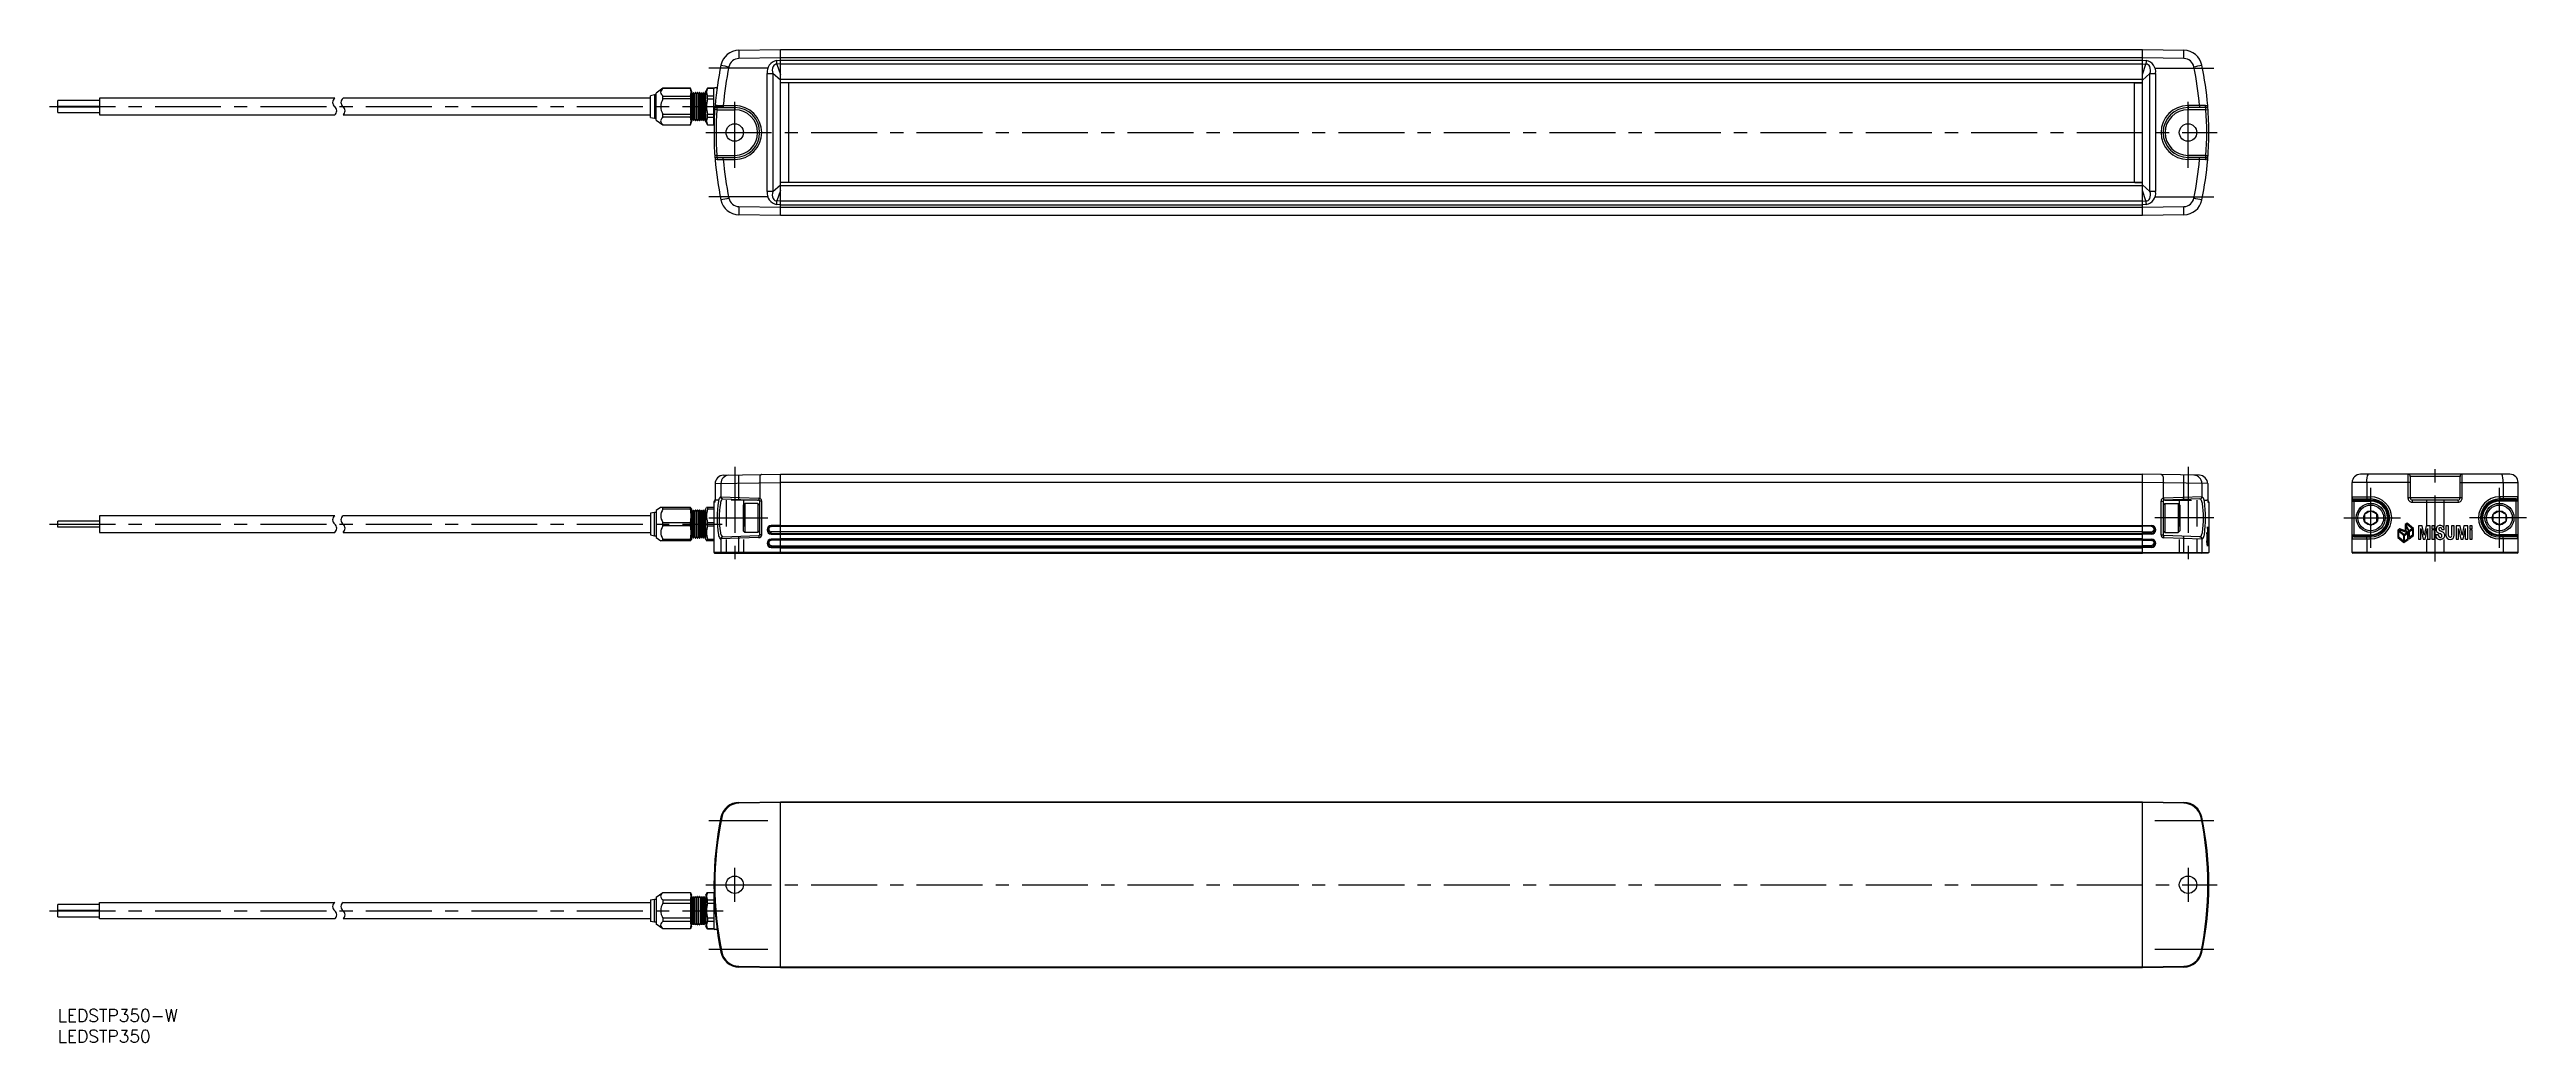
# Model space of a CAD drawing. Extents: x -2 to 595, y -8 to 231.
import ezdxf

# ---------------------------------------------------------------- set-up
doc = ezdxf.new("R2010")
doc.units = 0
doc.header["$LTSCALE"] = 0.5
doc.linetypes.add('CENTER', pattern=[50.8, 31.75, -6.35, 6.35, -6.35])
doc.linetypes.add('DASHED', pattern=[19.05, 12.7, -6.35])
for name, color, linetype in [('MSM_CENTER', 1, 'CENTER'), ('MSM_CONTINUOUS', 7, 'CONTINUOUS'), ('MSM_DASHED', 4, 'DASHED'), ('MSM_NARROW', 5, 'CONTINUOUS'), ('MSM_PART_NUMBER', 7, 'CONTINUOUS')]:
    doc.layers.add(name, color=color, linetype=linetype)
doc.styles.get("Standard").update_dxf_attribs({"font": 'txt.shx', "height": 3, "bigfont": 'bigfont.shx'})

# ---------------------------------------------------------------- blocks, each defined once
blk = doc.blocks.new('*U32')
at = {"layer": 'MSM_PART_NUMBER'}
blk.add_text('LEDSTP350-W', height=3, dxfattribs=at).set_placement((0, -3))
blk = doc.blocks.new('*U33')
at = {"layer": 'MSM_PART_NUMBER'}
blk.add_text('LEDSTP350', height=3, dxfattribs=at).set_placement((0, -8))

msp = doc.modelspace()

# ---------------------------------------------------------------- linework, layer by layer
at = {"layer": 'MSM_CENTER', "color": 1, "linetype": 'CENTER'}
for p, q in [((171.03, 226.7), (156.78, 226.7)), ((505.02, 226.7), (519.26, 226.7)), ((-2, 217.45), (160.27, 217.45)), ((163.02, 202.7), (163.02, 219.7)), ((513.02, 202.7), (513.02, 219.7)), ((156.02, 211.2), (520.03, 211.2)), ((171.03, 195.7), (156.78, 195.7)), ((505.02, 195.7), (519.26, 195.7)), ((163.02, 130.67), (163.02, 107.87)), ((513.02, 130.67), (513.02, 107.87)), ((557.02, 111.13), (557.02, 125.63)), ((572.52, 107.87), (572.52, 130.87)), ((588.02, 111.13), (588.02, 125.63)), ((-2, 116.87), (160.02, 116.87)), ((156.78, 118.37), (171.02, 118.37)), ((519.26, 118.37), (505.02, 118.37)), ((550.52, 118.37), (564.22, 118.37)), ((594.52, 118.37), (580.83, 118.37)), ((594.52, 118.37), (580.83, 118.37)), ((156.78, 45.5), (171.02, 45.5)), ((505.02, 45.5), (519.26, 45.5)), ((156.02, 30), (520.02, 30)), ((163.02, 25.9), (163.02, 34.1)), ((513.02, 34.1), (513.02, 25.9)), ((-2, 23.75), (160.27, 23.75)), ((156.78, 14.5), (171.02, 14.5)), ((505.02, 14.5), (519.26, 14.5))]:
    msp.add_line(p, q, dxfattribs=at)
at = {"layer": 'MSM_CONTINUOUS', "linetype": 'CONTINUOUS'}
for p, q in [((164.02, 231.02), (174.03, 231.2)), ((174.03, 229.2), (164.02, 229.02)), ((173.1, 228.54), (174.03, 228.64)), ((174.03, 227.77), (173.19, 227.68)), ((173.19, 227.68), (174.03, 225.15)), ((174.03, 231.2), (502.02, 231.2)), ((502.02, 229.2), (174.03, 229.2)), ((174.03, 228.64), (502.02, 228.64)), ((174.03, 227.77), (502.02, 227.77)), ((502.02, 231.2), (512.03, 231.02)), ((512.03, 229.02), (502.02, 229.2)), ((502.02, 228.64), (502.94, 228.54)), ((502.02, 227.77), (502.86, 227.68)), ((502.02, 225.15), (502.86, 227.68)), ((145.74, 221.85), (144.12, 220.7)), ((152.35, 221.85), (145.74, 221.85)), ((145.74, 221.83), (145.74, 221.85)), ((152.35, 221.83), (145.74, 221.83)), ((152.35, 221.83), (152.35, 221.85)), ((152.62, 221.15), (152.35, 221.85)), ((152.62, 221.15), (152.62, 213.75)), ((152.77, 220.54), (152.62, 220.81)), ((153.05, 220.81), (152.9, 220.54)), ((153.27, 220.54), (153.12, 220.81)), ((153.55, 220.81), (153.4, 220.54)), ((153.77, 220.54), (153.62, 220.81)), ((154.05, 220.81), (153.9, 220.54)), ((154.27, 220.54), (154.12, 220.81)), ((154.55, 220.81), (154.4, 220.54)), ((154.77, 220.54), (154.62, 220.81)), ((155.05, 220.81), (154.9, 220.54)), ((155.27, 220.54), (155.12, 220.81)), ((155.55, 220.81), (155.4, 220.54)), ((155.77, 220.54), (155.62, 220.81)), ((156.48, 221.85), (156.02, 221.15)), ((156.02, 213.75), (156.02, 221.15)), ((158.02, 221.85), (156.48, 221.85)), ((158.58, 221.95), (158.22, 221.95)), ((170.84, 196.99), (170.84, 225.4)), ((170.84, 225.4), (172.19, 225.4)), ((172.19, 225.4), (172.19, 196.99)), ((174.03, 223.81), (172.19, 225.4)), ((502.02, 224), (174.03, 224)), ((174.03, 223.22), (502.02, 223.22)), ((175.82, 223.2), (174.13, 223.2)), ((174.53, 223.2), (174.53, 223.22)), ((176.02, 199.4), (176.02, 223)), ((500.02, 223), (500.02, 199.4)), ((500.22, 223.2), (501.92, 223.2)), ((501.52, 223.22), (501.52, 223.2)), ((503.85, 225.41), (502.02, 223.81)), ((503.85, 196.99), (503.85, 225.41)), ((503.85, 225.41), (505.21, 225.4)), ((505.21, 225.4), (505.21, 196.99)), ((0, 217.5), (0, 218.9)), ((0, 217.4), (10, 217.4)), ((0, 216), (0, 217.4)), ((0, 216), (10, 216)), ((10, 219.45), (10, 215.45)), ((66.68, 219.45), (10, 219.45)), ((10, 215.45), (66.68, 215.45)), ((142.72, 219.45), (68.68, 219.45)), ((68.68, 215.45), (142.72, 215.45)), ((143.72, 220.25), (142.72, 220.05)), ((142.72, 214.85), (142.72, 220.05)), ((142.72, 214.85), (143.72, 214.65)), ((143.72, 220.25), (143.72, 214.65)), ((144.12, 220.25), (143.72, 220.25)), ((144.12, 214.2), (144.12, 220.7)), ((145.74, 220), (152.35, 220)), ((145.74, 219.28), (145.74, 220)), ((152.35, 219.28), (145.74, 219.28)), ((145.74, 215.61), (152.35, 215.62)), ((145.74, 214.9), (145.74, 215.61)), ((152.35, 214.9), (145.74, 214.9)), ((152.77, 220.54), (152.77, 214.35)), ((152.9, 220.54), (152.77, 220.54)), ((152.9, 220.54), (152.9, 214.35)), ((153.27, 220.54), (153.27, 214.35)), ((153.4, 220.54), (153.27, 220.54)), ((153.4, 220.54), (153.4, 214.35)), ((153.77, 220.54), (153.77, 214.35)), ((153.9, 220.54), (153.77, 220.54)), ((153.9, 220.54), (153.9, 214.35)), ((154.27, 220.54), (154.27, 214.35)), ((154.4, 220.54), (154.27, 220.54)), ((154.4, 220.54), (154.4, 214.35)), ((154.77, 214.35), (154.77, 220.54)), ((154.9, 220.54), (154.77, 220.54)), ((154.9, 214.35), (154.9, 220.54)), ((155.27, 214.35), (155.27, 220.54)), ((155.4, 220.54), (155.27, 220.54)), ((155.4, 214.35), (155.4, 220.54)), ((155.77, 214.35), (155.77, 220.54)), ((155.92, 220.54), (155.77, 220.54)), ((155.92, 214.35), (155.92, 220.54)), ((143.72, 214.65), (144.12, 214.65)), ((144.12, 214.2), (145.74, 213.05)), ((145.74, 213.07), (152.35, 213.07)), ((145.74, 213.05), (145.74, 213.07)), ((145.74, 213.05), (152.35, 213.05)), ((152.35, 213.05), (152.62, 213.75)), ((152.35, 213.05), (152.35, 213.07)), ((152.62, 214.09), (152.77, 214.35)), ((152.77, 214.35), (152.9, 214.35)), ((152.9, 214.35), (153.05, 214.08)), ((153.12, 214.08), (153.27, 214.35)), ((153.27, 214.35), (153.4, 214.35)), ((153.4, 214.35), (153.55, 214.08)), ((153.62, 214.08), (153.77, 214.35)), ((153.77, 214.35), (153.9, 214.35)), ((153.9, 214.35), (154.05, 214.08)), ((154.12, 214.08), (154.27, 214.35)), ((154.27, 214.35), (154.4, 214.35)), ((154.4, 214.35), (154.55, 214.08)), ((154.62, 214.08), (154.77, 214.35)), ((154.77, 214.35), (154.9, 214.35)), ((154.9, 214.35), (155.05, 214.08)), ((155.12, 214.08), (155.27, 214.35)), ((155.27, 214.35), (155.4, 214.35)), ((155.4, 214.35), (155.55, 214.08)), ((155.62, 214.08), (155.77, 214.35)), ((155.77, 214.35), (155.92, 214.35)), ((156.02, 213.75), (156.48, 213.05)), ((156.48, 213.07), (158.02, 213.07)), ((156.48, 213.05), (158.02, 213.05)), ((172.19, 196.99), (170.84, 196.99)), ((172.19, 196.99), (174.03, 198.59)), ((174.03, 197.24), (173.19, 194.71)), ((502.02, 199.18), (174.03, 199.18)), ((502.02, 198.4), (174.03, 198.4)), ((175.82, 199.2), (174.13, 199.2)), ((174.53, 199.18), (174.53, 199.2)), ((500.22, 199.2), (501.92, 199.2)), ((501.52, 199.2), (501.52, 199.18)), ((502.02, 198.59), (503.85, 196.99)), ((502.86, 194.71), (502.02, 197.24)), ((505.21, 196.99), (503.85, 196.99)), ((164.02, 193.37), (174.03, 193.2)), ((174.03, 191.2), (164.02, 191.37)), ((174.03, 193.76), (173.1, 193.85)), ((174.03, 194.63), (173.19, 194.71)), ((174.03, 193.2), (502.02, 193.2)), ((502.02, 191.2), (174.03, 191.2)), ((502.02, 194.63), (502.86, 194.71)), ((502.94, 193.85), (502.02, 193.76)), ((502.02, 193.2), (512.03, 193.37)), ((512.03, 191.37), (502.02, 191.2)), ((158.3, 126.64), (158.3, 122.8)), ((159.69, 126.66), (159.69, 123.43)), ((164.02, 122.79), (164.02, 128.69)), ((512.03, 122.79), (512.03, 128.69)), ((516.36, 126.66), (516.36, 123.43)), ((517.75, 126.64), (517.75, 122.8)), ((566.52, 126.87), (552.52, 126.87)), ((552.52, 110.07), (552.52, 126.87)), ((590.52, 128.87), (554.52, 128.87)), ((556.1, 126.87), (556.12, 127.48)), ((556.1, 126.87), (556.1, 123.43)), ((556.12, 127.48), (556.18, 128.04)), ((556.18, 128.04), (556.27, 128.48)), ((556.27, 128.48), (556.38, 128.77)), ((556.38, 128.77), (556.51, 128.87)), ((565.98, 128.87), (565.98, 123.17)), ((578.52, 128.37), (566.52, 128.37)), ((566.52, 128.37), (566.52, 123.17)), ((578.52, 123.17), (578.52, 128.37)), ((578.52, 126.87), (592.52, 126.87)), ((579.06, 123.17), (579.06, 128.87)), ((588.66, 128.77), (588.54, 128.87)), ((588.78, 128.48), (588.66, 128.77)), ((588.87, 128.04), (588.78, 128.48)), ((588.93, 127.48), (588.87, 128.04)), ((588.95, 126.87), (588.93, 127.48)), ((588.95, 126.87), (588.95, 123.43)), ((592.52, 110.07), (592.52, 126.87)), ((143.72, 119.67), (142.72, 119.47)), ((142.72, 119.47), (142.72, 114.27)), ((144.12, 119.67), (143.72, 119.67)), ((143.72, 114.07), (143.72, 119.67)), ((145.17, 120.87), (144.12, 120.12)), ((144.12, 120.12), (144.12, 113.62)), ((145.74, 120.45), (145.74, 120.87)), ((152.35, 120.45), (145.74, 120.45)), ((152.35, 120.45), (152.35, 120.87)), ((152.62, 120.57), (152.62, 113.17)), ((152.77, 119.96), (152.62, 120.22)), ((152.77, 119.96), (152.77, 113.77)), ((152.9, 119.96), (152.77, 119.96)), ((153.05, 120.23), (152.9, 119.96)), ((152.9, 119.96), (152.9, 113.77)), ((153.27, 119.96), (153.12, 120.23)), ((153.27, 119.96), (153.27, 113.77)), ((153.4, 119.96), (153.27, 119.96)), ((153.55, 120.23), (153.4, 119.96)), ((153.4, 119.96), (153.4, 113.77)), ((153.77, 119.96), (153.62, 120.23)), ((153.77, 119.96), (153.77, 113.77)), ((153.9, 119.96), (153.77, 119.96)), ((154.05, 120.23), (153.9, 119.96)), ((153.9, 119.96), (153.9, 113.77)), ((154.27, 119.96), (154.12, 120.23)), ((154.27, 119.96), (154.27, 113.77)), ((154.4, 119.96), (154.27, 119.96)), ((154.55, 120.23), (154.4, 119.96)), ((154.4, 119.96), (154.4, 113.77)), ((154.77, 119.96), (154.62, 120.23)), ((154.77, 113.77), (154.77, 119.96)), ((154.9, 119.96), (154.77, 119.96)), ((155.05, 120.23), (154.9, 119.96)), ((154.9, 113.77), (154.9, 119.96)), ((155.27, 119.96), (155.12, 120.23)), ((155.27, 113.77), (155.27, 119.96)), ((155.4, 119.96), (155.27, 119.96)), ((155.55, 120.23), (155.4, 119.96)), ((155.4, 113.77), (155.4, 119.96)), ((155.77, 119.96), (155.62, 120.23)), ((155.77, 113.77), (155.77, 119.96)), ((155.92, 119.96), (155.77, 119.96)), ((155.92, 113.77), (155.92, 119.96)), ((156.02, 113.17), (156.02, 120.57)), ((158.02, 120.87), (156.22, 120.87)), ((156.48, 120.87), (156.48, 120.45)), ((158.02, 120.45), (156.48, 120.45)), ((158.26, 122.17), (158.02, 122.17)), ((159.69, 123.43), (159.66, 123.43)), ((160.16, 122.93), (160.13, 122.93)), ((165.02, 121.47), (165.42, 121.87)), ((165.02, 121.47), (165.02, 115.27)), ((165.42, 121.87), (165.42, 114.87)), ((168.62, 121.87), (165.42, 121.87)), ((168.62, 121.87), (168.62, 114.87)), ((169.02, 121.47), (168.62, 121.87)), ((169.02, 122.42), (169.02, 114.31)), ((169.52, 122.42), (169.02, 122.42)), ((169.52, 114.31), (169.52, 122.42)), ((506.53, 114.31), (506.53, 122.42)), ((506.53, 122.42), (507.02, 122.42)), ((507.02, 122.42), (507.02, 114.31)), ((507.02, 121.47), (507.42, 121.87)), ((507.42, 121.87), (507.42, 114.87)), ((507.42, 121.87), (510.62, 121.87)), ((511.02, 121.47), (510.62, 121.87)), ((510.62, 121.87), (510.62, 114.87)), ((511.02, 121.47), (511.02, 115.27)), ((515.88, 122.93), (515.91, 122.93)), ((516.36, 123.43), (516.38, 123.43)), ((517.79, 122.17), (518.02, 122.17)), ((553.02, 113.81), (553.02, 122.93)), ((557.02, 120.1), (555.52, 119.23)), ((556.1, 123.43), (556.11, 123.18)), ((556.11, 123.18), (556.15, 122.99)), ((556.15, 122.99), (556.2, 122.93)), ((556.93, 123.43), (556.94, 123.15)), ((557.02, 122.42), (557.02, 122.93)), ((558.52, 119.23), (557.02, 120.1)), ((579.06, 123.17), (565.98, 123.17)), ((567.02, 122.67), (566.99, 122.17)), ((566.99, 122.17), (578.06, 122.17)), ((578.02, 122.67), (567.02, 122.67)), ((578.02, 122.67), (578.06, 122.17)), ((586.52, 119.23), (588.02, 120.1)), ((588.02, 122.42), (588.02, 122.93)), ((588.02, 120.1), (589.52, 119.23)), ((588.12, 123.43), (588.11, 123.15)), ((588.9, 122.99), (588.84, 122.93)), ((588.93, 123.18), (588.9, 122.99)), ((588.95, 123.43), (588.93, 123.18)), ((592.02, 113.81), (592.02, 122.93)), ((0, 116.17), (0, 117.57)), ((10, 118.87), (10, 114.87)), ((66.68, 118.87), (10, 118.87)), ((10, 114.87), (66.68, 114.87)), ((142.72, 118.87), (68.68, 118.87)), ((68.68, 114.87), (142.72, 114.87)), ((142.72, 114.27), (143.72, 114.07)), ((143.72, 114.07), (144.12, 114.07)), ((144.12, 113.62), (145.21, 112.87)), ((145.74, 117.28), (152.35, 117.28)), ((145.74, 116.45), (145.74, 117.28)), ((152.35, 116.45), (145.74, 116.45)), ((152.35, 116.45), (152.35, 117.28)), ((152.62, 113.51), (152.77, 113.77)), ((152.77, 113.77), (152.9, 113.77)), ((152.9, 113.77), (153.05, 113.5)), ((153.12, 113.5), (153.27, 113.77)), ((153.27, 113.77), (153.4, 113.77)), ((153.4, 113.77), (153.55, 113.5)), ((153.62, 113.5), (153.77, 113.77)), ((153.77, 113.77), (153.9, 113.77)), ((153.9, 113.77), (154.05, 113.5)), ((154.12, 113.5), (154.27, 113.77)), ((154.27, 113.77), (154.4, 113.77)), ((154.4, 113.77), (154.55, 113.5)), ((154.62, 113.5), (154.77, 113.77)), ((154.77, 113.77), (154.9, 113.77)), ((154.9, 113.77), (155.05, 113.5)), ((155.12, 113.5), (155.27, 113.77)), ((155.27, 113.77), (155.4, 113.77)), ((155.4, 113.77), (155.55, 113.5)), ((155.62, 113.5), (155.77, 113.77)), ((155.77, 113.77), (155.92, 113.77)), ((156.48, 117.28), (158.02, 117.28)), ((156.48, 116.45), (156.48, 117.28)), ((160.16, 113.81), (160.13, 113.81)), ((164.02, 110.07), (164.02, 113.94)), ((165.42, 114.87), (165.02, 115.27)), ((168.62, 114.87), (165.42, 114.87)), ((168.62, 114.87), (169.02, 115.27)), ((169.52, 114.31), (169.02, 114.31)), ((174.02, 116.57), (171.81, 116.51)), ((171.81, 114.47), (174.02, 114.42)), ((171.82, 116.31), (174.02, 116.37)), ((171.82, 116.28), (174.02, 116.34)), ((171.82, 116.28), (171.82, 116.31)), ((174.02, 114.99), (171.82, 115.05)), ((171.82, 114.67), (174.02, 114.62)), ((502.02, 116.57), (504.24, 116.51)), ((504.23, 116.31), (502.02, 116.37)), ((504.23, 116.28), (502.02, 116.34)), ((502.02, 114.99), (504.23, 115.05)), ((504.23, 114.67), (502.02, 114.62)), ((504.24, 114.47), (502.02, 114.42)), ((504.23, 116.28), (504.23, 116.31)), ((506.53, 114.31), (507.02, 114.31)), ((507.42, 114.87), (507.02, 115.27)), ((507.42, 114.87), (510.62, 114.87)), ((510.62, 114.87), (511.02, 115.27)), ((512.03, 110.07), (512.03, 113.94)), ((515.88, 113.81), (515.91, 113.81)), ((517.52, 114.55), (517.56, 114.86)), ((517.52, 114.55), (517.52, 112.77)), ((517.52, 114.49), (517.55, 114.49)), ((517.54, 114.28), (517.52, 114.28)), ((517.57, 114.64), (517.53, 114.64)), ((517.54, 114.28), (517.54, 112.86)), ((517.54, 114.28), (517.66, 113.29)), ((517.57, 114.64), (517.55, 114.49)), ((517.55, 114.49), (517.67, 113.45)), ((517.56, 114.86), (517.7, 114.35)), ((517.64, 114.35), (517.57, 114.64)), ((517.66, 114.27), (517.64, 114.35)), ((517.64, 114.35), (517.7, 114.35)), ((517.64, 113.45), (517.67, 113.45)), ((517.71, 114.08), (517.66, 114.27)), ((517.66, 114.27), (517.72, 114.27)), ((517.67, 113.45), (517.72, 113.83)), ((517.68, 113.28), (517.74, 113.83)), ((517.74, 116.22), (517.7, 115.88)), ((517.7, 115.88), (517.7, 114.35)), ((517.7, 115.79), (517.72, 115.79)), ((517.72, 115.45), (517.7, 115.45)), ((517.71, 115.97), (517.74, 115.97)), ((517.73, 113.98), (517.71, 114.08)), ((517.71, 114.08), (517.76, 114.08)), ((517.74, 115.97), (517.72, 115.79)), ((517.72, 115.79), (517.78, 114.39)), ((517.72, 115.45), (517.77, 114.24)), ((517.72, 115.45), (517.72, 114.27)), ((517.72, 114.27), (517.76, 114.08)), ((517.73, 113.98), (517.72, 113.83)), ((517.72, 113.83), (517.74, 113.83)), ((517.85, 114.98), (517.74, 116.22)), ((517.83, 114.98), (517.74, 115.97)), ((517.74, 112.4), (517.74, 113.83)), ((517.76, 114.39), (517.78, 114.39)), ((517.76, 114.08), (517.76, 113.22)), ((517.77, 112.99), (517.77, 114.24)), ((517.77, 114.2), (517.78, 114.2)), ((517.78, 114.39), (517.83, 114.94)), ((517.84, 114.74), (517.78, 114.2)), ((517.78, 114.2), (517.78, 112.78)), ((517.84, 114.74), (517.81, 114.74)), ((517.83, 114.98), (517.83, 114.94)), ((517.85, 114.98), (517.83, 114.98)), ((517.84, 113.32), (517.84, 114.74)), ((517.85, 113.23), (517.85, 114.98)), ((517.92, 115.57), (517.92, 112.41)), ((517.96, 115.57), (517.92, 115.57)), ((517.92, 114.94), (517.95, 114.94)), ((517.95, 112.41), (517.95, 114.94)), ((517.96, 113.34), (517.95, 114.94)), ((517.96, 115.57), (517.98, 113.34)), ((517.97, 112.41), (517.96, 113.34)), ((517.96, 113.34), (517.98, 113.34)), ((517.98, 113.34), (517.99, 114.98)), ((517.99, 114.98), (517.99, 115.57)), ((518.01, 115.57), (517.99, 115.57)), ((518, 114.98), (517.99, 112.41)), ((518, 114.98), (517.99, 114.98)), ((518, 114.98), (518, 112.41)), ((518.01, 112.41), (518.01, 115.57)), ((518.02, 114.9), (518.02, 115.57)), ((518.02, 115.57), (518.02, 114.9)), ((518.02, 115.57), (518.02, 115.57)), ((518.02, 114.9), (518.02, 114.9)), ((518.02, 112.41), (518.02, 114.62)), ((518.02, 114.62), (518.02, 112.41)), ((518.02, 114.62), (518.02, 114.62)), ((555.52, 119.23), (555.52, 117.5)), ((555.52, 117.5), (557.02, 116.63)), ((556.1, 113.31), (556.11, 113.56)), ((556.11, 113.56), (556.15, 113.74)), ((556.15, 113.74), (556.2, 113.81)), ((556.93, 113.31), (556.94, 113.59)), ((557.02, 116.63), (558.52, 117.5)), ((557.02, 114.31), (557.02, 113.81)), ((558.52, 117.5), (558.52, 119.23)), ((563.99, 115.73), (563.56, 115.42)), ((563.56, 115.42), (563.56, 113.64)), ((563.56, 113.64), (565.03, 112.42)), ((563.75, 113.73), (563.75, 115.15)), ((563.75, 115.15), (564.94, 114.16)), ((564.94, 112.74), (563.75, 113.73)), ((563.81, 115.36), (564.02, 115.51)), ((565.05, 114.32), (563.81, 115.36)), ((565.35, 115.22), (563.99, 115.73)), ((564.02, 115.51), (565.76, 114.85)), ((564.94, 114.16), (564.94, 112.74)), ((565.76, 114.85), (565.05, 114.32)), ((565.13, 114.15), (565.86, 114.7)), ((565.13, 112.72), (565.13, 114.15)), ((565.81, 117.09), (565.35, 116.75)), ((565.35, 116.75), (565.35, 115.22)), ((565.54, 116.32), (566.17, 115.11)), ((565.54, 115.14), (565.54, 116.32)), ((566.06, 114.95), (565.54, 115.14)), ((565.57, 116.67), (565.81, 116.84)), ((566.31, 115.26), (565.57, 116.67)), ((567.29, 115.85), (565.81, 117.09)), ((565.81, 116.84), (567.05, 115.81)), ((565.86, 114.7), (565.86, 113.27)), ((566.05, 114.09), (566.06, 114.95)), ((566.17, 113.86), (566.05, 114.09)), ((566.06, 113.19), (566.05, 113.66)), ((566.05, 113.66), (566.24, 113.32)), ((566.17, 115.11), (566.17, 113.86)), ((566.24, 113.32), (567.29, 114.1)), ((567.05, 115.81), (566.31, 115.26)), ((566.37, 115.07), (567.1, 115.61)), ((566.37, 113.65), (566.37, 115.07)), ((567.1, 114.19), (566.37, 113.65)), ((567.1, 115.61), (567.1, 114.19)), ((567.29, 114.1), (567.29, 115.85)), ((569.44, 116.44), (568.5, 116.44)), ((568.5, 116.44), (568.5, 113.28)), ((569.08, 115.81), (569.65, 113.28)), ((569.08, 113.28), (569.08, 115.81)), ((569.9, 114.21), (569.44, 116.44)), ((570.36, 116.44), (569.9, 114.21)), ((570.15, 113.28), (570.72, 115.85)), ((571.3, 116.44), (570.36, 116.44)), ((570.72, 115.85), (570.72, 113.28)), ((571.3, 113.28), (571.3, 116.44)), ((572.39, 116.44), (571.75, 116.44)), ((571.75, 116.44), (571.75, 115.77)), ((571.75, 115.77), (572.39, 115.77)), ((572.39, 115.49), (571.75, 115.49)), ((571.75, 115.49), (571.75, 113.28)), ((572.39, 115.77), (572.39, 116.44)), ((572.39, 113.28), (572.39, 115.49)), ((573.35, 114.27), (572.72, 114.27)), ((572.72, 114.27), (572.72, 113.93)), ((573.36, 114.06), (573.35, 114.27)), ((574.51, 114.86), (573.72, 115.24)), ((574, 115.97), (573.76, 116.04)), ((574.11, 115.57), (574.1, 115.84)), ((574.11, 115.57), (574.72, 115.57)), ((574.72, 115.57), (574.72, 115.78)), ((575.76, 116.44), (575.13, 116.44)), ((575.13, 116.44), (575.13, 114.24)), ((575.76, 114.1), (575.76, 116.44)), ((577.14, 116.44), (576.51, 116.44)), ((576.51, 116.44), (576.51, 114.09)), ((577.14, 114.24), (577.14, 116.44)), ((577.59, 116.44), (577.59, 113.28)), ((578.54, 116.44), (577.59, 116.44)), ((578.18, 113.28), (578.18, 115.81)), ((578.18, 115.81), (578.75, 113.28)), ((579, 114.21), (578.54, 116.44)), ((579.45, 116.44), (579, 114.21)), ((579.24, 113.28), (579.81, 115.81)), ((580.4, 116.44), (579.45, 116.44)), ((579.81, 113.28), (579.81, 115.81)), ((580.4, 113.28), (580.4, 116.44)), ((581.48, 116.44), (580.85, 116.44)), ((580.85, 116.44), (580.85, 115.77)), ((580.85, 115.77), (581.48, 115.77)), ((581.48, 115.49), (580.85, 115.49)), ((580.85, 115.49), (580.85, 113.28)), ((581.48, 115.77), (581.48, 116.44)), ((581.48, 113.28), (581.48, 115.49)), ((586.52, 117.5), (586.52, 119.23)), ((588.02, 116.63), (586.52, 117.5)), ((589.52, 117.5), (588.02, 116.63)), ((588.02, 114.31), (588.02, 113.81)), ((588.12, 113.31), (588.11, 113.59)), ((588.9, 113.74), (588.84, 113.81)), ((588.93, 113.56), (588.9, 113.74)), ((588.95, 113.31), (588.93, 113.56)), ((589.52, 119.23), (589.52, 117.5)), ((152.35, 112.87), (145.21, 112.87)), ((145.74, 113.28), (152.35, 113.28)), ((145.74, 112.87), (145.74, 113.28)), ((152.35, 112.87), (152.35, 113.28)), ((152.35, 112.87), (152.62, 113.17)), ((158.02, 112.87), (156.22, 112.87)), ((156.48, 112.87), (156.48, 113.28)), ((159.69, 113.31), (159.66, 113.31)), ((159.69, 113.31), (159.69, 110.07)), ((174.02, 113.32), (171.81, 113.26)), ((171.81, 111.22), (174.02, 111.17)), ((174.02, 113.12), (171.82, 113.06)), ((171.82, 111.42), (174.02, 111.37)), ((174.02, 113), (171.83, 112.94)), ((171.83, 111.71), (174.02, 111.65)), ((502.02, 113.32), (504.24, 113.26)), ((502.02, 113.12), (504.23, 113.06)), ((502.02, 113), (504.22, 112.94)), ((504.22, 111.71), (502.02, 111.65)), ((504.23, 111.42), (502.02, 111.37)), ((504.24, 111.22), (502.02, 111.17)), ((516.36, 113.31), (516.38, 113.31)), ((516.36, 113.31), (516.36, 110.07)), ((517.52, 112.86), (517.54, 112.86)), ((517.52, 112.77), (517.67, 111.55)), ((517.66, 111.87), (517.54, 112.86)), ((517.63, 111.87), (517.66, 111.87)), ((517.63, 111.85), (517.68, 111.85)), ((517.66, 111.87), (517.66, 113.29)), ((517.68, 113.28), (517.66, 113.28)), ((517.67, 111.55), (517.76, 112.32)), ((517.68, 113.28), (517.68, 111.85)), ((517.74, 112.4), (517.68, 111.85)), ((517.73, 112.32), (517.76, 112.32)), ((517.74, 113.22), (517.76, 113.22)), ((517.74, 112.99), (517.77, 112.99)), ((517.74, 112.79), (517.76, 112.79)), ((517.76, 113.22), (517.77, 112.99)), ((517.76, 112.79), (517.77, 112.46)), ((517.76, 112.79), (517.76, 112.32)), ((517.76, 112.78), (517.78, 112.78)), ((517.77, 112.46), (517.85, 113.23)), ((517.78, 112.78), (517.83, 113.23)), ((517.83, 113.23), (517.84, 113.32)), ((517.83, 113.23), (517.85, 113.23)), ((517.92, 112.41), (517.95, 112.41)), ((517.97, 112.41), (517.99, 112.41)), ((518, 112.41), (518.01, 112.41)), ((518.02, 112.41), (518.02, 112.41)), ((592.52, 110.07), (552.52, 110.07)), ((592.32, 109.87), (552.72, 109.87)), ((556.1, 113.31), (556.1, 110.07)), ((556.11, 109.97), (556.1, 110.07)), ((556.12, 109.89), (556.11, 109.97)), ((556.14, 109.87), (556.12, 109.89)), ((565.03, 112.42), (566.06, 113.19)), ((565.86, 113.27), (565.13, 112.72)), ((568.5, 113.28), (569.08, 113.28)), ((569.65, 113.28), (570.15, 113.28)), ((570.72, 113.28), (571.3, 113.28)), ((571.75, 113.28), (572.39, 113.28)), ((577.59, 113.28), (578.18, 113.28)), ((578.75, 113.28), (579.24, 113.28)), ((579.81, 113.28), (580.4, 113.28)), ((580.85, 113.28), (581.48, 113.28)), ((588.91, 109.87), (588.93, 109.89)), ((588.93, 109.89), (588.94, 109.97)), ((588.94, 109.97), (588.95, 110.07)), ((588.95, 113.31), (588.95, 110.07)), ((164.02, 49.83), (174.02, 50)), ((174.02, 49.8), (164.02, 49.63)), ((174.02, 50), (502.02, 50)), ((174.02, 10), (174.02, 50)), ((502.02, 49.8), (174.02, 49.8)), ((502.02, 10), (502.02, 50)), ((502.02, 50), (512.03, 49.83)), ((512.03, 49.63), (502.02, 49.8)), ((512.03, 49.83), (512.03, 49.63)), ((159.69, 46.24), (159.89, 46.2)), ((516.36, 46.24), (516.16, 46.2)), ((0, 23.8), (0, 25.2)), ((10, 25.75), (66.68, 25.75)), ((10, 21.75), (10, 25.75)), ((68.68, 25.75), (142.72, 25.75)), ((142.72, 26.35), (143.72, 26.55)), ((142.72, 26.35), (142.72, 21.15)), ((143.72, 20.95), (143.72, 26.55)), ((143.72, 26.55), (144.12, 26.55)), ((144.12, 27), (145.74, 28.15)), ((144.12, 27), (144.12, 20.5)), ((145.74, 28.15), (152.35, 28.15)), ((145.74, 28.15), (145.74, 28.13)), ((145.74, 28.13), (152.35, 28.13)), ((152.35, 26.3), (145.74, 26.3)), ((145.74, 26.3), (145.74, 25.58)), ((145.74, 25.58), (152.35, 25.58)), ((152.35, 28.15), (152.62, 27.45)), ((152.35, 28.15), (152.35, 28.13)), ((152.62, 20.05), (152.62, 27.45)), ((152.62, 27.11), (152.77, 26.84)), ((152.77, 20.66), (152.77, 26.84)), ((152.77, 26.84), (152.9, 26.84)), ((152.9, 26.84), (153.05, 27.11)), ((152.9, 20.66), (152.9, 26.84)), ((153.12, 27.11), (153.27, 26.84)), ((153.27, 20.66), (153.27, 26.84)), ((153.27, 26.84), (153.4, 26.84)), ((153.4, 26.84), (153.55, 27.11)), ((153.4, 20.66), (153.4, 26.84)), ((153.62, 27.11), (153.77, 26.84)), ((153.77, 20.66), (153.77, 26.84)), ((153.77, 26.84), (153.9, 26.84)), ((153.9, 26.84), (154.05, 27.11)), ((153.9, 20.66), (153.9, 26.84)), ((154.12, 27.11), (154.27, 26.84)), ((154.27, 20.66), (154.27, 26.84)), ((154.27, 26.84), (154.4, 26.84)), ((154.4, 26.84), (154.55, 27.11)), ((154.4, 20.66), (154.4, 26.84)), ((154.62, 27.11), (154.77, 26.84)), ((154.77, 26.84), (154.77, 20.66)), ((154.77, 26.84), (154.9, 26.84)), ((154.9, 26.84), (155.05, 27.11)), ((154.9, 26.84), (154.9, 20.66)), ((155.12, 27.11), (155.27, 26.84)), ((155.27, 26.84), (155.27, 20.66)), ((155.27, 26.84), (155.4, 26.84)), ((155.4, 26.84), (155.55, 27.11)), ((155.4, 26.84), (155.4, 20.66)), ((155.62, 27.11), (155.77, 26.84)), ((155.77, 26.84), (155.77, 20.66)), ((155.77, 26.84), (155.92, 26.84)), ((155.92, 26.84), (155.92, 20.66)), ((156.02, 27.45), (156.48, 28.15)), ((156.02, 27.45), (156.02, 20.05)), ((156.48, 28.15), (158.02, 28.15)), ((156.48, 28.15), (156.48, 28.13)), ((156.48, 28.13), (158.02, 28.13)), ((156.48, 25.58), (156.48, 26.3)), ((158.02, 26.3), (156.48, 26.3)), ((156.48, 25.58), (158.02, 25.58)), ((0, 23.7), (10, 23.7)), ((0, 22.3), (0, 23.7)), ((0, 22.3), (10, 22.3)), ((66.68, 21.75), (10, 21.75)), ((142.72, 21.75), (68.68, 21.75)), ((143.72, 20.95), (142.72, 21.15)), ((144.12, 20.95), (143.72, 20.95)), ((145.74, 19.35), (144.12, 20.5)), ((145.74, 21.92), (145.74, 21.2)), ((152.35, 21.92), (145.74, 21.92)), ((145.74, 21.2), (152.35, 21.2)), ((152.35, 19.37), (145.74, 19.37)), ((145.74, 19.37), (145.74, 19.35)), ((152.35, 19.35), (145.74, 19.35)), ((152.62, 20.05), (152.35, 19.35)), ((152.35, 19.37), (152.35, 19.35)), ((152.77, 20.66), (152.62, 20.39)), ((152.9, 20.66), (152.77, 20.66)), ((153.05, 20.39), (152.9, 20.66)), ((153.27, 20.66), (153.12, 20.39)), ((153.4, 20.66), (153.27, 20.66)), ((153.55, 20.39), (153.4, 20.66)), ((153.77, 20.66), (153.62, 20.39)), ((153.9, 20.66), (153.77, 20.66)), ((154.05, 20.39), (153.9, 20.66)), ((154.27, 20.66), (154.12, 20.39)), ((154.4, 20.66), (154.27, 20.66)), ((154.55, 20.39), (154.4, 20.66)), ((154.77, 20.66), (154.62, 20.39)), ((154.9, 20.66), (154.77, 20.66)), ((155.05, 20.39), (154.9, 20.66)), ((155.27, 20.66), (155.12, 20.39)), ((155.4, 20.66), (155.27, 20.66)), ((155.55, 20.39), (155.4, 20.66)), ((155.77, 20.66), (155.62, 20.39)), ((155.92, 20.66), (155.77, 20.66)), ((156.48, 19.35), (156.02, 20.05)), ((156.48, 21.92), (156.48, 21.2)), ((158.02, 21.92), (156.48, 21.92)), ((156.48, 21.2), (158.02, 21.2)), ((156.48, 19.37), (156.48, 19.35)), ((158.02, 19.35), (156.48, 19.35)), ((158.02, 19.35), (158.02, 19.37)), ((158.58, 19.25), (158.22, 19.25)), ((159.69, 13.76), (159.89, 13.8)), ((516.36, 13.76), (516.16, 13.8)), ((164.02, 10.37), (174.02, 10.2)), ((164.02, 10.17), (164.02, 10.37)), ((174.02, 10), (164.02, 10.17)), ((174.02, 10.2), (502.02, 10.2)), ((502.02, 10), (174.02, 10)), ((502.02, 10.2), (512.03, 10.37)), ((512.03, 10.17), (502.02, 10))]:
    msp.add_line(p, q, dxfattribs=at)
at = {"layer": 'MSM_CONTINUOUS'}
for p, q in [((174.03, 191.2), (174.03, 231.2)), ((502.02, 191.2), (502.02, 231.2)), ((156.48, 221.83), (156.48, 221.85)), ((158.02, 221.83), (156.48, 221.83)), ((158.02, 213.05), (158.02, 221.85)), ((10, 218.9), (0, 218.9)), ((10, 217.5), (0, 217.5)), ((152.35, 220), (152.35, 214.9)), ((158.02, 220), (156.48, 220)), ((156.48, 219.28), (156.48, 220)), ((156.48, 219.28), (158.02, 219.28)), ((156.48, 215.62), (158.02, 215.62)), ((156.48, 214.9), (156.48, 215.62)), ((156.48, 214.9), (158.02, 214.9)), ((158.71, 216.7), (158.22, 216.73)), ((158.79, 217.7), (158.29, 217.74)), ((158.71, 216.7), (163.02, 216.7)), ((158.79, 217.7), (163.02, 217.7)), ((158.79, 217.2), (158.79, 217.7)), ((158.79, 217.2), (163.02, 217.2)), ((160.26, 217.7), (160.26, 217.2)), ((163.02, 217.7), (163.02, 217.2)), ((163.02, 217.2), (163.02, 216.7)), ((517.26, 217.7), (513.02, 217.7)), ((513.02, 217.7), (513.02, 217.2)), ((517.26, 217.2), (513.02, 217.2)), ((513.02, 217.2), (513.02, 216.7)), ((517.33, 216.7), (513.02, 216.7)), ((515.79, 217.7), (515.79, 217.2)), ((517.26, 217.7), (517.75, 217.74)), ((517.26, 217.2), (517.26, 217.7)), ((517.33, 216.7), (517.83, 216.73)), ((156.48, 213.05), (156.48, 213.07)), ((158.71, 205.7), (158.22, 205.66)), ((158.79, 204.7), (158.29, 204.66)), ((158.71, 205.7), (163.02, 205.7)), ((158.79, 205.2), (163.02, 205.2)), ((158.79, 205.2), (158.79, 204.7)), ((158.79, 204.7), (163.02, 204.7)), ((160.26, 204.7), (160.26, 205.2)), ((163.02, 205.2), (163.02, 205.7)), ((163.02, 204.7), (163.02, 205.2)), ((513.02, 205.2), (513.02, 205.7)), ((517.33, 205.7), (513.02, 205.7)), ((513.02, 204.7), (513.02, 205.2)), ((517.26, 205.2), (513.02, 205.2)), ((517.26, 204.7), (513.02, 204.7)), ((515.79, 204.7), (515.79, 205.2)), ((517.26, 205.2), (517.26, 204.7)), ((517.26, 204.7), (517.75, 204.66)), ((517.33, 205.7), (517.83, 205.66)), ((502.02, 194.63), (174.03, 194.63)), ((174.03, 193.76), (502.02, 193.76)), ((158.3, 126.64), (174.06, 126.87)), ((160.3, 128.63), (174.02, 128.87)), ((174.02, 128.87), (502.02, 128.87)), ((174.02, 109.87), (174.02, 128.87)), ((502.02, 126.87), (174.02, 126.87)), ((515.75, 128.63), (502.02, 128.87)), ((502.02, 109.87), (502.02, 128.87)), ((517.75, 126.64), (502.02, 126.87)), ((152.35, 120.87), (145.17, 120.87)), ((152.62, 120.57), (152.35, 120.87)), ((156.02, 120.57), (156.22, 120.87)), ((158.02, 122.17), (158.02, 110.07)), ((159.69, 123.43), (168.84, 123.12)), ((160.16, 122.93), (168.83, 122.62)), ((516.36, 123.43), (507.21, 123.12)), ((515.88, 122.93), (507.22, 122.62)), ((518.02, 122.17), (518.02, 110.07)), ((552.52, 123.43), (557.02, 123.43)), ((552.52, 122.42), (557.02, 122.42)), ((553.02, 122.93), (557.02, 122.93)), ((553.02, 122.62), (557.02, 122.62)), ((592.52, 123.43), (588.02, 123.43)), ((592.02, 122.93), (588.02, 122.93)), ((592.02, 122.62), (588.02, 122.62)), ((592.52, 122.42), (588.02, 122.42)), ((10, 117.57), (0, 117.57)), ((10, 116.17), (0, 116.17)), ((156.48, 116.45), (158.02, 116.45)), ((168.84, 113.61), (159.69, 113.31)), ((160.16, 113.81), (168.83, 114.11)), ((171.81, 114.67), (171.82, 115.05)), ((171.81, 114.48), (171.81, 114.67)), ((174.02, 116.37), (174.02, 116.57)), ((174.02, 116.57), (502.02, 116.57)), ((174.02, 116.34), (174.02, 116.37)), ((502.02, 116.37), (174.02, 116.37)), ((174.02, 116.34), (502.02, 116.34)), ((502.02, 114.99), (174.02, 114.99)), ((174.02, 114.62), (502.02, 114.62)), ((174.02, 114.42), (502.02, 114.42)), ((504.23, 114.67), (504.23, 115.05)), ((504.24, 114.48), (504.23, 114.67)), ((507.21, 113.61), (516.36, 113.31)), ((515.88, 113.81), (507.22, 114.11)), ((552.52, 114.31), (557.02, 114.31)), ((553.02, 114.11), (557.02, 114.11)), ((553.02, 113.81), (557.02, 113.81)), ((592.52, 114.31), (588.02, 114.31)), ((592.02, 114.11), (588.02, 114.11)), ((592.02, 113.81), (588.02, 113.81)), ((156.02, 113.17), (156.22, 112.87)), ((156.48, 113.28), (158.02, 113.28)), ((174.02, 110.07), (158.02, 110.07)), ((158.22, 109.87), (174.02, 109.87)), ((502.02, 113.32), (174.02, 113.32)), ((174.02, 113.12), (502.02, 113.12)), ((502.02, 113), (174.02, 113)), ((174.02, 111.65), (502.02, 111.65)), ((502.02, 111.37), (174.02, 111.37)), ((174.02, 111.17), (502.02, 111.17)), ((502.02, 110.07), (174.02, 110.07)), ((174.02, 109.87), (502.02, 109.87)), ((502.02, 110.07), (518.02, 110.07)), ((517.82, 109.87), (502.02, 109.87)), ((552.52, 113.31), (557.02, 113.31)), ((592.52, 113.31), (588.02, 113.31)), ((164.02, 49.83), (164.02, 49.63)), ((10, 25.2), (0, 25.2)), ((152.35, 26.3), (152.35, 21.2)), ((158.02, 28.15), (158.02, 19.35)), ((10, 23.8), (0, 23.8)), ((156.48, 19.37), (158.02, 19.37)), ((512.03, 10.37), (512.03, 10.17))]:
    msp.add_line(p, q, dxfattribs=at)
at = {"layer": 'MSM_CONTINUOUS', "linetype": 'CONTINUOUS'}
for centre, radius in [((163.02, 211.2), 2.1), ((513.02, 211.2), 2.1), ((557.02, 118.37), 3.5), ((557.02, 118.37), 3.1), ((557.02, 118.37), 1.73), ((588.02, 118.37), 3.5), ((588.02, 118.37), 3.1), ((588.02, 118.37), 1.73), ((163.02, 30), 2.1), ((513.02, 30), 2.1)]:
    msp.add_circle(centre, radius, dxfattribs=at)
for centre, radius, start, end in [((238.8, 211.09), 80.78, 168.32854, 175.28105), ((164.1, 226.52), 4.5, 91.01297, 168.28798), ((236.9, 589.64), 370.34, 257.96667, 258.27101), ((237.55, 211.25), 77.55, 168.2586, 175.22938), ((164.06, 226.52), 2.5, 91.00096, 168.32058), ((192.67, 230.02), 28.67, 178.00162, 181.99838), ((173.61, 225.79), 2.8, 100.38788, 187.94519), ((174.31, 226.19), 2.25, 156.03393, 200.26595), ((173.17, 226.67), 1.01, 88.79175, 154.98593), ((8.84, 211.82), 165.11, 5.51285, 5.81262), ((625.72, 215.99), 123.42, 174.16187, 174.56475), ((502.89, 226.68), 0.999, 24.75494, 91.90774), ((502.44, 225.79), 2.8, 352.05523, 79.61171), ((501.74, 226.19), 2.25, 339.73395, 23.96617), ((511.95, 226.52), 4.5, 11.72982, 88.98496), ((483.44, 230.02), 28.6, 357.99922, 2.00557), ((511.98, 226.52), 2.5, 11.71152, 88.99528), ((471.84, 434.25), 211.55, 281.61477, 282.14754), ((437.16, 211.05), 78.91, 4.82929, 11.68093), ((437.46, 211.13), 80.57, 4.7087, 11.68), ((145.98, 220.91), 0.809, 140.07652, 219.92348), ((148.59, 218.82), 4.15, 133.37499, 140.95441), ((153.09, 220.79), 0.0361, 30.00002, 149.99998), ((153.59, 220.79), 0.0361, 30.00002, 149.99998), ((154.09, 220.79), 0.0361, 29.9947, 150.0053), ((154.59, 220.79), 0.0361, 30.00002, 150.00545), ((155.09, 220.79), 0.0361, 29.9947, 149.99998), ((155.59, 220.79), 0.0361, 29.9947, 149.99998), ((158.22, 221.75), 0.2, 90, 180), ((158.58, 222.15), 0.2, 270, 352.15488), ((174.13, 223.1), 0.1, 90, 180), ((175.82, 223), 0.201, 359.78275, 90), ((500.22, 223), 0.201, 90, 180.21725), ((501.92, 223.1), 0.1, 0, 90), ((148.58, 217.45), 3.38, 147.20532, 212.79468), ((147.68, 212.79), 2.87, 132.64614, 146.88429), ((147.26, 221.81), 2.36, 216.83697, 230.0132), ((149.75, 213.98), 2.75, 340.5176, 19.4824), ((155.93, 220.22), 0.0934, 265.82645, 355.96034), ((155.93, 214.67), 0.0946, 4.75967, 93.45354), ((157.98, 213.98), 1.75, 148.51356, 211.48644), ((163.07, 217.45), 6.83, 164.45318, 195.54682), ((145.93, 213.98), 0.754, 149.81214, 210.18786), ((146.92, 214.55), 1.9, 210.09196, 231.49901), ((153.09, 214.1), 0.0361, 209.9947, 330.0053), ((153.59, 214.1), 0.0361, 210.00002, 330.0053), ((154.09, 214.1), 0.0361, 210.00002, 329.99998), ((154.59, 214.1), 0.0361, 210.00002, 329.99998), ((155.09, 214.1), 0.0361, 209.9947, 330.0053), ((155.59, 214.1), 0.0361, 210.00002, 329.99998), ((238.59, 211.27), 80.57, 184.70875, 191.67997), ((238.89, 211.34), 78.91, 184.82934, 191.68091), ((438.5, 211.15), 77.55, 348.25857, 355.22952), ((437.25, 211.3), 80.78, 348.32851, 355.28118), ((173.61, 196.61), 2.8, 172.05523, 259.61171), ((174.31, 196.21), 2.25, 159.73395, 203.96617), ((174.13, 199.3), 0.1, 180, 270), ((175.82, 199.4), 0.201, 270, 0.21725), ((500.22, 199.4), 0.201, 179.78275, 270), ((501.92, 199.3), 0.1, 270, 0), ((502.44, 196.61), 2.8, 280.38788, 7.94519), ((501.74, 196.21), 2.25, 336.03393, 20.26595), ((204.21, -11.86), 211.55, 101.61477, 102.14754), ((164.1, 195.88), 4.5, 191.72982, 268.98496), ((164.06, 195.87), 2.5, 191.71152, 268.99528), ((192.61, 192.37), 28.6, 177.99922, 182.00557), ((173.16, 195.71), 0.999, 204.75494, 271.90774), ((50.32, 206.41), 123.42, 354.16187, 354.56475), ((502.88, 195.72), 1.01, 268.79175, 334.98593), ((667.2, 210.57), 165.11, 185.51285, 185.81262), ((511.98, 195.87), 2.5, 271.00096, 348.32058), ((511.95, 195.88), 4.5, 271.01297, 348.28798), ((483.37, 192.37), 28.67, 358.00162, 1.99838), ((439.15, -167.24), 370.34, 77.96667, 78.27101), ((161.66, 126.68), 1.97, 91.35898, 180.58354), ((514.39, 126.68), 1.97, 359.41646, 88.64102), ((554.52, 126.87), 2, 90, 180), ((566.02, 128.37), 0.5, 0.00407, 90), ((579.02, 128.37), 0.5, 90, 180), ((590.52, 126.87), 2, 0, 90), ((147.82, 118.87), 2.62, 142.72744, 217.27256), ((144.42, 118.86), 8.08, 348.66816, 11.33184), ((153.09, 120.21), 0.0361, 30.00002, 149.99998), ((153.59, 120.21), 0.0361, 30.00002, 149.99998), ((154.09, 120.21), 0.0361, 29.9947, 149.99998), ((154.59, 120.21), 0.0361, 30.00002, 149.99998), ((155.09, 120.21), 0.0361, 29.9947, 149.99998), ((155.59, 120.21), 0.0361, 30.00002, 149.99998), ((155.93, 119.65), 0.0946, 266.54646, 355.24033), ((161.2, 118.87), 4.98, 161.41068, 198.58932), ((155.97, 122.63), 2.33, 348.67903, 351.37817), ((150.2, 122.85), 8.1, 355.93325, 359.60474), ((185.56, 118.36), 26.78, 171.33025, 188.66975), ((161.41, 122.03), 2.35, 147.30802, 170.86348), ((181.83, 118.37), 22.55, 171.10762, 188.89238), ((159.68, 123.13), 0.299, 92.94037, 145.69276), ((162.23, 121.39), 2.71, 149.84296, 170.2215), ((160.15, 123.42), 0.491, 178.87045, 267.58661), ((160.18, 123.42), 0.495, 179.40384, 267.65855), ((160.19, 122.58), 0.351, 94.22541, 150.06233), ((176, 122.75), 7.17, 177.00217, 180.99753), ((168.83, 122.43), 0.198, 359.06272, 88.27206), ((168.81, 122.42), 0.704, 0.22347, 87.90216), ((507.23, 122.42), 0.704, 92.09784, 179.77653), ((507.22, 122.43), 0.198, 91.72794, 180.93728), ((500.05, 122.75), 7.17, 359.00247, 2.99783), ((515.86, 123.42), 0.495, 272.34145, 0.59616), ((515.86, 122.58), 0.351, 29.93767, 85.77459), ((515.89, 123.42), 0.491, 272.41339, 1.12955), ((513.82, 121.39), 2.71, 9.7785, 30.15704), ((516.37, 123.13), 0.299, 34.30724, 87.05963), ((494.22, 118.37), 22.55, 351.10762, 8.89238), ((514.64, 122.03), 2.35, 9.13652, 32.69198), ((490.48, 118.36), 26.78, 351.33025, 8.66975), ((525.85, 122.85), 8.1, 180.39526, 184.06675), ((520.07, 122.63), 2.33, 188.62183, 191.32097), ((553.02, 123.43), 0.5, 180, 270), ((553.11, 123.32), 0.702, 214.06104, 263.3101), ((557.35, 123.18), 0.409, 184.1093, 217.35875), ((566.98, 123.16), 0.994, 179.6374, 270.67167), ((567.02, 123.17), 0.5, 180, 270), ((578.02, 123.17), 0.5, 270, 0), ((578.07, 123.16), 0.993, 269.29609, 0.39485), ((587.7, 123.18), 0.409, 322.64125, 355.8907), ((592.02, 123.43), 0.5, 270, 0), ((591.94, 123.32), 0.702, 276.6899, 325.93896), ((147.82, 114.86), 2.62, 142.71788, 217.28212), ((153.09, 113.52), 0.0361, 209.99456, 329.99998), ((153.59, 113.52), 0.0361, 210.00002, 329.99998), ((154.09, 113.52), 0.0361, 209.99456, 329.99998), ((154.59, 113.52), 0.0361, 210.05049, 329.94951), ((155.09, 113.52), 0.0361, 209.99455, 329.99998), ((155.59, 113.52), 0.0361, 209.99456, 329.99998), ((155.93, 114.1), 0.0934, 4.03966, 94.17355), ((161.51, 114.74), 2.46, 189.70604, 212.17581), ((159.68, 113.61), 0.299, 215.56256, 267.70318), ((162.09, 115.29), 2.57, 189.20376, 210.8082), ((160.16, 113.31), 0.495, 92.88485, 180.65809), ((160.19, 113.31), 0.499, 92.70185, 180.23575), ((160.18, 114.14), 0.34, 209.23818, 261.46846), ((168.83, 114.31), 0.198, 271.72207, 0.03348), ((176, 113.98), 7.17, 179.0028, 182.99772), ((168.81, 114.31), 0.704, 272.08018, 359.53488), ((171.84, 115.49), 1.02, 91.5337, 268.4663), ((171.84, 115.49), 0.817, 91.62945, 268.54571), ((171.84, 115.66), 0.618, 91.64506, 268.35494), ((182.49, 116.74), 10.68, 181.23183, 182.31245), ((493.56, 116.74), 10.68, 357.68755, 358.76817), ((504.21, 115.49), 0.817, 271.45429, 88.37055), ((504.21, 115.66), 0.618, 271.64506, 88.35494), ((504.21, 115.49), 1.02, 271.5337, 88.4663), ((507.23, 114.31), 0.704, 180.46512, 267.91982), ((507.22, 114.31), 0.198, 179.96652, 268.27793), ((500.05, 113.98), 7.17, 357.00228, 0.9972), ((515.86, 113.31), 0.499, 359.76425, 87.29815), ((515.86, 114.14), 0.34, 278.53154, 330.76182), ((515.89, 113.31), 0.495, 359.34191, 87.11515), ((513.95, 115.29), 2.57, 329.1918, 350.79624), ((516.37, 113.61), 0.299, 272.29682, 324.43744), ((514.53, 114.74), 2.46, 327.82419, 350.29396), ((553.11, 113.41), 0.702, 96.6899, 145.93896), ((553.02, 113.31), 0.5, 90, 180), ((557.35, 113.56), 0.409, 142.64125, 175.8907), ((573.48, 114.01), 0.768, 186.15078, 228.97066), ((573.8, 115.57), 1.05, 143.03247, 195.25179), ((573.96, 115.83), 1.28, 204.59521, 260.72729), ((573.72, 115.52), 1.01, 88.42851, 137.96456), ((573.7, 114.38), 1.2, 232.84946, 294.86636), ((573.77, 114.07), 0.413, 181.02861, 266.88928), ((573.91, 115.67), 0.51, 154.35373, 213.20005), ((573.72, 115.72), 0.323, 82.23114, 146.66835), ((573.95, 115.85), 0.651, 224.03478, 249.19661), ((573.69, 115.11), 1.42, 58.20306, 87.69884), ((573.69, 114.1), 0.466, 357.32449, 82.49158), ((573.75, 114.06), 0.407, 269.85506, 2.31202), ((573.95, 115.83), 0.144, 0.42627, 71.07424), ((573.91, 114.2), 0.95, 288.4139, 5.21043), ((574.03, 115.77), 0.682, 0.49465, 53.91003), ((574.02, 114.19), 0.834, 6.76129, 54.24681), ((576.19, 114.19), 1.06, 177.45807, 267.17065), ((576.14, 114.09), 0.372, 178.30021, 359.63444), ((576.07, 114.2), 1.07, 273.47555, 1.9303), ((587.7, 113.56), 0.409, 4.1093, 37.35875), ((591.94, 113.41), 0.702, 34.06104, 83.3101), ((592.02, 113.31), 0.5, 0, 90), ((158.22, 110.07), 0.198, 179.81245, 270.06926), ((159.89, 110.06), 0.2, 179.89757, 261.90992), ((165.88, 110.02), 1.86, 178.46384, 184.57054), ((171.84, 112.24), 1.02, 91.5337, 268.46631), ((171.84, 112.24), 0.82, 91.5682, 179.77336), ((171.85, 112.25), 0.824, 180.24249, 267.98378), ((171.84, 112.33), 0.618, 91.48324, 268.51674), ((174.7, 113.28), 2.89, 180.50728, 184.47938), ((181.18, 111.03), 9.37, 177.5935, 178.80566), ((169.94, 112.92), 1.88, 0.84993, 4.36386), ((200.41, 110.79), 28.6, 178.16572, 178.73933), ((506.1, 112.92), 1.88, 175.63614, 179.15007), ((504.21, 112.33), 0.618, 271.48326, 88.51676), ((475.63, 110.79), 28.6, 1.26067, 1.83428), ((501.35, 113.28), 2.89, 355.52062, 359.49272), ((504.2, 112.24), 0.82, 0.22664, 88.4318), ((504.2, 112.25), 0.824, 272.01622, 359.75751), ((494.87, 111.03), 9.37, 1.19434, 2.4065), ((504.21, 112.24), 1.02, 271.53369, 88.4663), ((510.16, 110.02), 1.86, 355.42946, 1.53616), ((516.16, 110.06), 0.2, 278.09008, 0.10243), ((517.83, 110.07), 0.198, 269.93074, 0.18755), ((552.72, 110.07), 0.2, 180, 270), ((592.32, 110.07), 0.2, 270, 0), ((164.1, 45.33), 4.5, 90.99982, 168.28793), ((164.1, 45.33), 4.3, 91, 168.28793), ((511.95, 45.33), 4.5, 11.71207, 89.00018), ((511.95, 45.33), 4.3, 11.71207, 89), ((238.02, 30), 80, 168.28793, 191.71207), ((238.02, 30), 79.8, 168.28793, 191.71207), ((438.02, 30), 79.8, 348.28793, 11.71207), ((438.02, 30), 80, 348.28793, 11.71207), ((145.93, 27.22), 0.754, 149.81214, 210.18786), ((148.58, 23.75), 3.38, 147.20532, 212.79468), ((146.92, 26.65), 1.9, 128.50099, 149.90804), ((147.68, 28.41), 2.87, 213.11571, 227.35386), ((149.75, 27.21), 2.75, 340.5176, 19.4824), ((153.09, 27.1), 0.0361, 29.9947, 150.0053), ((153.59, 27.1), 0.0361, 29.9947, 149.99998), ((154.09, 27.1), 0.0361, 30.00002, 149.99998), ((154.59, 27.1), 0.0361, 30.00002, 149.99998), ((155.09, 27.1), 0.0361, 29.9947, 150.0053), ((155.59, 27.1), 0.0361, 30.00002, 149.99998), ((155.93, 26.52), 0.0946, 266.54646, 355.24033), ((157.98, 27.21), 1.75, 148.51356, 211.48644), ((163.07, 23.75), 6.83, 164.4468, 195.5532), ((145.98, 20.29), 0.809, 140.07652, 219.92348), ((147.26, 19.39), 2.36, 129.9868, 143.16303), ((148.59, 22.38), 4.15, 219.04559, 226.62501), ((153.09, 20.4), 0.0361, 210.00002, 329.99998), ((153.59, 20.4), 0.0361, 210.00002, 329.99998), ((154.09, 20.4), 0.0361, 209.9947, 330.0053), ((154.59, 20.4), 0.0361, 209.99455, 329.99998), ((155.09, 20.4), 0.0361, 210.00002, 330.0053), ((155.59, 20.4), 0.0361, 210.00002, 330.0053), ((155.93, 20.98), 0.0934, 4.03966, 94.17355), ((164.1, 14.67), 4.5, 191.71207, 269.00018), ((164.1, 14.67), 4.3, 191.71207, 269), ((511.95, 14.67), 4.3, 271, 348.28793), ((511.95, 14.67), 4.5, 270.99982, 348.28793)]:
    msp.add_arc(centre, radius, start, end, dxfattribs=at)
at = {"layer": 'MSM_CONTINUOUS'}
for centre, radius, start, end in [((149.75, 220.91), 2.75, 340.5176, 19.4824), ((158.04, 220.91), 1.8, 149.47858, 210.52142), ((237.7, 211.2), 79.67, 175.29074, 184.70921), ((158.79, 217.7), 0.5, 175.29127, 269.99998), ((237.7, 211.2), 79.17, 176.01651, 183.98344), ((161.21, 216.57), 2.5, 165.548, 177.16545), ((163.02, 211.2), 6.5, 269.99998, 89.99998), ((163.02, 211.2), 6, 269.99998, 89.99998), ((163.02, 211.2), 5.5, 269.99998, 89.99998), ((513.02, 211.2), 6.5, 90, 270), ((513.02, 211.2), 6, 90, 270), ((513.02, 211.2), 5.5, 90, 270), ((517.26, 217.7), 0.5, 270, 4.7087), ((514.84, 216.57), 2.5, 2.83453, 14.45197), ((438.35, 211.2), 79.17, 356.01654, 3.98346), ((438.35, 211.2), 79.67, 355.29076, 4.70924), ((158.22, 213.15), 0.2, 180, 206.93609), ((158.79, 204.7), 0.5, 89.99998, 184.70868), ((161.21, 205.82), 2.5, 182.8345, 194.45195), ((514.84, 205.82), 2.5, 345.54803, 357.16547), ((517.26, 204.7), 0.5, 355.2913, 90), ((160.3, 126.63), 2, 90, 180.31832), ((515.75, 126.63), 2, 359.68168, 90), ((158.52, 122.17), 0.5, 117.17029, 180), ((160.3, 126.63), 2, 252.24173, 252.25929), ((515.75, 126.63), 2, 287.74071, 287.75827), ((517.52, 122.17), 0.5, 0, 62.82971), ((557.02, 118.37), 5.06, 270, 90), ((557.02, 118.37), 4.56, 270, 90), ((557.02, 118.37), 4.26, 270, 90), ((557.02, 118.37), 4.06, 270, 90), ((588.02, 118.37), 5.06, 90, 270), ((588.02, 118.37), 4.56, 90, 270), ((588.02, 118.37), 4.26, 90, 270), ((588.02, 118.37), 4.06, 90, 270), ((144.42, 114.86), 8.08, 348.66816, 11.33184), ((161.2, 114.86), 4.98, 161.3969, 198.6031), ((158.22, 28.05), 0.2, 153.11598, 180), ((149.75, 20.28), 2.75, 340.5176, 19.4824), ((158.04, 20.28), 1.81, 149.48609, 210.51391), ((158.22, 19.45), 0.2, 180, 270), ((158.58, 19.05), 0.2, 15.695, 90)]:
    msp.add_arc(centre, radius, start, end, dxfattribs=at)
at = {"layer": 'MSM_DASHED', "linetype": 'DASHED'}
for p, q in [((169.03, 128.29), (169.03, 123.17)), ((507.02, 128.29), (507.02, 123.17)), ((168.53, 122.67), (158.52, 122.67)), ((160.92, 122.67), (160.92, 109.87)), ((165.12, 122.67), (165.12, 109.87)), ((507.52, 122.67), (517.52, 122.67)), ((510.92, 122.67), (510.92, 109.87)), ((515.12, 122.67), (515.12, 109.87)), ((570.42, 122.67), (570.42, 109.87)), ((574.62, 122.67), (574.62, 109.87))]:
    msp.add_line(p, q, dxfattribs=at)
at = {"layer": 'MSM_DASHED'}
for centre, start, end in [((169.53, 128.29), 90.99669, 180), ((506.52, 128.29), 0, 89.00331), ((158.52, 122.17), 90, 117.17029), ((517.52, 122.17), 62.82971, 90)]:
    msp.add_arc(centre, 0.5, start, end, dxfattribs=at)
at = {"layer": 'MSM_DASHED', "linetype": 'DASHED'}
for centre, start, end in [((168.53, 123.17), 270, 0), ((507.52, 123.17), 180, 270)]:
    msp.add_arc(centre, 0.5, start, end, dxfattribs=at)
at = {"layer": 'MSM_NARROW'}
for centre, start, end in [((67.43, 218.45), 126.8699, 233.1301), ((65.93, 216.45), 306.8699, 53.1301), ((69.43, 218.45), 126.8699, 233.1301), ((67.93, 216.45), 306.8699, 53.1301), ((67.43, 117.87), 126.8699, 233.1301), ((65.93, 115.87), 306.8699, 53.1301), ((69.43, 117.87), 126.8699, 233.1301), ((67.93, 115.87), 306.8699, 53.1301), ((67.43, 24.75), 126.8699, 233.1301), ((69.43, 24.75), 126.8699, 233.1301), ((65.93, 22.75), 306.8699, 53.1301), ((67.93, 22.75), 306.8699, 53.1301)]:
    msp.add_arc(centre, 1.25, start, end, dxfattribs=at)

# ---------------------------------------------------------------- block references
at = {"layer": 'MSM_CONTINUOUS'}
for name in ['*U32', '*U33']:
    msp.add_blockref(name, (0, 0), dxfattribs=at)

doc.saveas('drawing.dxf')
